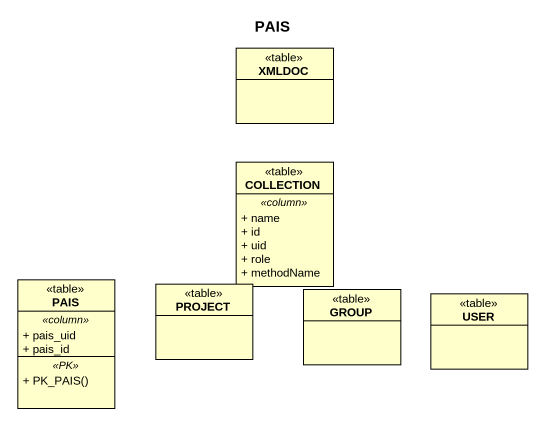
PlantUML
@startuml
title PAIS
hide circle
hide empty members
skinparam classAttributeIconSize 0
class XMLDOC <<table>>
class COLLECTION <<table>> {
  .. <<column>> ..
  + name
  + id
  + uid
  + role
  + methodName
}
class PAIS <<table>> {
  .. <<column>> ..
  + pais_uid
  + pais_id
  .. <<PK>> ..
  + PK_PAIS()
}
class PROJECT <<table>>
class "GROUP" as GROUP_ <<table>>
class USER <<table>>
@enduml
